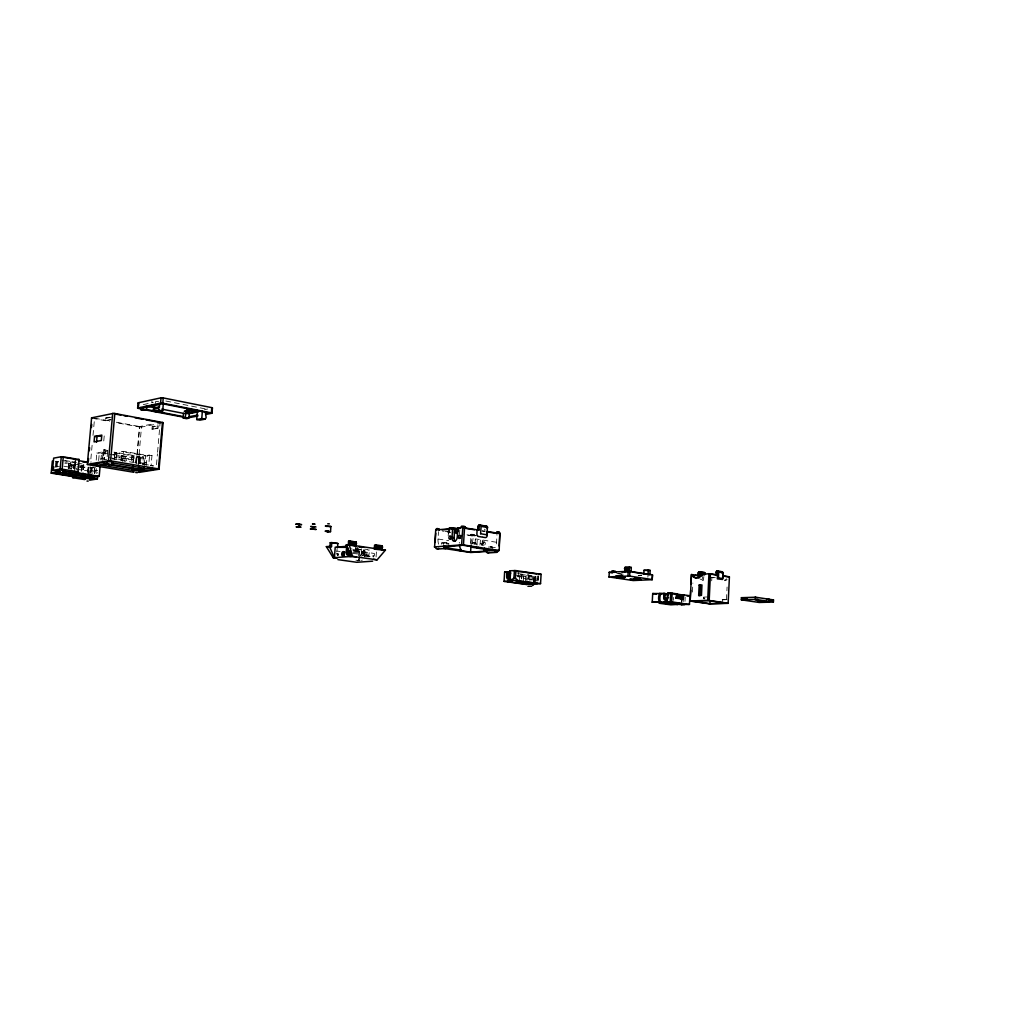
<?xml version="1.0" encoding="UTF-8"?>
<svg xmlns="http://www.w3.org/2000/svg" width="1024" height="1024" viewBox="0 0 1024 1024"><rect width="100%" height="100%" fill="white"/><g stroke="black" fill="none" stroke-linecap="round" stroke-linejoin="round"><path stroke-width="0.75" stroke-dasharray="5 3.75" d="M722.675 601.587L722.24 599.706L725.082 599.616M726.502 599.565L727.078 587.021M702.387 576.627L702.259 579.482L697.882 578.829M703.859 576.64L703.322 580.429L698.47 579.827M704.192 598.899L703.744 596.992L703.654 598.822L708.454 598.758M711.706 580.838L711.859 577.754L717.76 577.498M673.472 600.294L673.613 597.44M681.6 602.317L681.741 599.437M684.992 601.357L685.21 597.043M692.442 592.077L692.877 583.027M648.154 574.477L647.846 577.216M526.758 583.258L527.322 573.939M528.499 578.522L528.768 573.862M529.382 580.198L529.651 575.642L517.146 573.837M530.918 580.275L531.226 574.515M532.403 579.085L532.595 575.987M533.914 581.184A2.752 1.818 -81.8 0 1 533.325 579.034L533.594 574.387M533.44 582.95L533.683 579.84A4.147 2.726 -81.8 0 0 533.875 576.691L523.494 575.194A4.173 2.714 -81.8 0 1 523.302 578.368L533.606 580.045M533.709 582.938L533.99 578.253M535.181 581.158A2.752 1.818 -81.8 0 1 534.758 579.251L535.04 574.592M534.822 581.606L535.091 575.36M535.104 581.555L535.462 575.45M536.141 581.069A2.752 1.818 -81.8 0 0 536.986 578.854L537.165 575.757M537.805 580.378L538.086 575.706M537.766 581.03A2.752 1.818 -81.8 0 0 538.419 579.072L538.611 575.962M518.4 572.365L518.118 577.05A4.173 2.714 -81.8 0 1 518.426 575.45L528.794 576.947A4.147 2.726 -81.8 0 0 528.525 579.584M519.347 580.902L519.821 573.056M521.6 578.867L522.15 574.221L521.894 577.293A4.122 2.701 -81.8 0 0 521.651 578.33M523.328 581.466L523.891 572.07M525.325 582.515L525.786 574.797M481.869 545.357A4.032 2.547 -81 0 0 482.163 543.795L482.611 536.589M482.317 530.829L484.851 531.238L484.979 529.28L482.445 528.858M492.07 548.083L492.147 546.79L490.406 546.509M490.33 547.814L495.27 547.558A10.189 6.49 -80.9 0 0 496.538 542.272L496.998 534.963M459.52 534.336L459.802 529.894M470.515 543.373L471.002 535.846L471.795 534.515L474.227 534.554L474.138 535.834L472.154 535.514L472.243 534.234L474.227 534.554M471.066 544.602L471.642 535.552L462.208 534.029M472.333 543.462L473.613 534.605M475.034 544.371L475.546 535.232M477.005 545.216A4.032 2.547 -81 0 1 476.992 544.179L477.53 535.552L474.138 535.834M479.885 545.037A4.045 2.547 -81 0 0 480.179 543.488L480.448 539.149M438.579 544.154A10.278 6.336 -81 0 1 438.016 538.995L438.502 531.699M441.638 544.205L441.728 542.912L446.656 542.528L448.461 542.81L448.371 544.115M443.43 544.486L443.52 543.181L448.461 542.81M449.101 544.051L446.579 543.834L446.656 542.528M448.192 535.962L448.435 532.211L442.701 531.29M450.675 532.531L448.64 532.454L448.87 528.909M448.781 533.478L448.973 530.611M449.664 532.365L449.894 528.819M358.963 561.088L359.27 556.659M359.373 556.224L359.795 550.387L361.498 550.643L361.075 556.467M361.51 548.736L361.741 551.411L365.363 551.59L362.97 555.149M362.893 555.968L363.507 548.608M363.968 555.277A4.762 2.778 -81.6 0 0 363.866 554.099L364.07 550.067L351.59 548.25M364.595 556.211L365.005 550.374L369.357 550.042M368.026 556.826A4.8 2.816 -81.6 0 1 368 556.224L368.73 556.326A4.8 2.816 -81.6 0 1 369.101 553.869L369.472 549.824M376.077 556.941L376.499 550.989M336.691 551.962A4.813 2.765 -81.6 0 1 336.858 551.36L337.139 548.544M355.584 547.866L355.827 550.566L361.498 550.643M357.389 550.438L357.594 547.738M358.4 555.674A4.762 2.778 -81.6 0 1 358.669 554.47L359.04 550.451L359.795 550.387M152.986 466.01L150.362 465.562L151.117 465.446L151.987 455.411L149.606 455.002L148.736 465.037L142.643 464.013M151.987 429.171L152.205 426.598L157.261 425.613L158.272 425.805L158.042 428.378L151.987 429.171L158.042 428.378M152.986 429.35L153.203 426.79L158.272 425.805M157.043 428.186L157.261 425.613M156.493 464.768L157.427 453.811M157.568 452.25L159.987 424.077M124.838 461.235L125.21 456.986L126.938 456.691L126.515 460.838M132.173 455.782L131.622 462.054A5.606 2.675 -80.5 0 0 131.597 459.981L131.891 455.834L138.598 456.883L138.061 463.155M133.581 459.379L133.926 455.475L133.094 461.811A5.645 2.701 -80.5 0 1 133.491 459.648L116.378 456.742A5.683 2.688 -80.5 0 0 115.93 459.635M135.706 463.027L136.205 457.331L138.598 456.883M135.898 462.938L136.384 457.267M136.256 463.104L139.418 426.982L115.84 422.618M136.474 463.462L139.699 426.547L154.291 423.667M138.317 463.206L141.478 427.085L161.498 423.155M138.112 467.2L139.213 454.566L145.664 455.68L144.576 468.275M138.752 463.821L139.302 457.574L143.373 456.883L142.72 464.333M139.533 462.899L140.083 456.64L143.373 456.883M140.442 463.232A3.75 1.805 -80.5 0 1 140.467 462.746L141.005 456.474M143.962 464.704L144.73 455.834L145.664 455.68M146.304 465.434L147.162 455.424L149.606 455.002M100.979 460.109L101.542 452.122L103.962 452.531L103.398 458.854A3.776 1.766 -80.5 0 0 103.373 459.328M103.77 440.947L104.256 435.52M109.478 417.165L105.766 417.946L105.523 420.557L110.49 419.533M102.49 459.008L103.066 452.698L103.962 452.531M102.643 462.566L103.782 449.805L107.648 450.01M111.77 417.101L106.803 418.138L106.573 420.749L111.539 419.725M106.739 459.264L104.154 459.712L105.062 449.574M107.853 450.982L105.165 451.456L104.602 457.805A3.776 1.754 -80.5 0 1 104.192 459.712M107.174 456.627L107.597 451.878L105.165 451.456M114.445 456.806L115.072 452.838L114.509 459.162A5.645 2.65 -80.5 0 0 114.496 457.062L131.558 459.712M115.981 458.918L116.813 452.531L140.083 456.64M116.467 456.461L116.813 452.531M121.011 460.429L121.101 460.147A5.683 2.688 -80.5 0 0 121.485 455.846L121.792 451.648L123.558 451.328L147.162 455.424M122.662 461.453L123.558 451.328M81.574 471.258A5.376 2.458 -80.7 0 0 81.779 467.866L82.33 463.846L81.37 474.394M83.136 469.645L83.686 463.616M83.827 464.819L83.52 467.571A5.414 2.483 -80.7 0 0 83.098 471.002M87.514 471.936L88.115 467.098M87.693 474.842L88.243 468.787M88.32 472.179L88.896 465.843M88.486 472.64L88.883 468.198L77.645 466.33M88.358 475.699L89.075 467.84L93.504 467.085M89.331 475.674L90.15 466.662M90.867 458.944L92.288 443.264M93.005 435.43L94.426 419.75M90.458 472.742L90.931 467.302M90.97 472.448L91.379 467.93M91.968 472.128A3.597 1.664 -80.7 0 1 91.955 470.797L92.224 467.789M94.541 473.587A3.584 1.664 -80.7 0 1 94.272 471.168L94.682 466.662M94.413 473.165L94.835 468.416M96.218 460.109L96.858 452.966L101.542 452.122M95.962 473.114L96.371 468.582M98.637 460.518L99.277 453.376L107.904 454.029M55.296 467.264L55.859 461.21L56.678 461.056L56.115 467.11M56.448 466.65L57.088 459.699M56.934 467.085A3.622 1.613 -80.7 0 0 57.075 466.15L57.638 460.07M68.314 468.403A5.402 2.432 -80.7 0 0 68.39 465.69L68.954 461.645L67.981 472.243M69.798 468.186A5.44 2.458 -80.7 0 1 69.85 467.482L70.298 461.402L76.506 462.349M69.747 467.469A5.44 2.458 -80.7 0 1 70.118 465.382L70.554 461.363M71.104 469.632L71.872 461.325M73.331 468.685L73.6 465.702L77.107 465.088L64.717 463.066M75.123 460.544L74.816 464.576A5.44 2.458 -80.7 0 1 74.432 468.685M74.394 471.168L75.379 460.506M74.854 467.75L75.558 460.122M155.52 403.469L155.725 401.37L158.72 401.677L158.029 401.83M353.984 550.259L374.362 553.485A4.8 2.816 -81.6 0 1 374.387 555.917L372.531 556.045A2.995 1.754 -81.6 0 1 372.314 556.774M374.387 555.917L373.261 556.147A2.995 1.754 -81.6 0 1 373.043 556.877M138.176 463.322L138.266 463.04A5.645 2.701 -80.5 0 0 138.637 458.778L121.446 455.59M681.382 601.088L681.459 600.909A3.814 2.752 -82 0 0 681.6 600.435M357.734 561.165L359.693 557.158M360.346 555.827L362.317 551.821L365.363 551.59M472.243 534.234L470.81 534.349L470.003 535.68L471.642 535.552M363.686 554.573L366.784 555.021M143.258 404.608L153.318 402.445M204.544 409.638L207.654 409.011M141.44 427.098L139.418 426.982M90.586 462.08L91.302 461.952M139.213 454.566L121.792 451.648M151.987 455.411L144.73 455.834M95.424 467.533L88.998 468.211M472.154 535.514L474.419 535.322M364.07 550.067L363.315 550.118L365.005 550.374M446.579 543.834L447.296 543.782M338.304 553.997L336.486 553.818L338.291 553.843A3.008 1.728 -81.6 0 0 338.803 555.546M488.371 547.059L492.147 546.79M368 556.224L369.818 556.25A2.995 1.754 -81.6 0 0 369.869 556.749M368.73 556.326L369.818 556.39M472.806 535.936L465.792 535.002M638.784 575.373L641.638 575.232M638.208 575.68L641.357 575.539M711.206 577.536L715.302 577.357M531.2 575.718L529.651 575.642M704.269 597.069L708.531 596.928M722.765 599.782L727.027 599.642M355.904 560.179L358.925 560.602M366.464 554.893L367.923 555.11A2.24 1.306 -81.6 0 1 368.922 556.941M372.57 555.891L373.299 555.994M517.53 576.448L521.971 577.088M336.96 551.053L340.083 551.501M352.55 553.28L358.784 554.163M533.325 579.034L534.758 579.251M352.819 549.542L359.04 550.451M517.709 573.568L522.15 574.221M352.922 550.464L362.317 551.821M353.6 551.322L369.203 553.562M516.493 575.347L526.925 577.037A4.122 2.701 -81.8 0 1 526.886 579.661M352.87 552.23L363.802 553.805M536.986 578.854L538.419 579.072M355.43 547.776L358.554 548.224M364.787 549.133L367.91 549.594M355.93 549.158L361.843 550.016M618.202 573.453L625.882 574.63M616.819 573.53L624.32 574.682M441.728 542.912L443.52 543.181M482.022 544.934L484.006 545.254M475.008 543.872L476.992 544.179M438.016 538.995L448.678 540.659M482.624 541.76A1.626 1.024 -81 0 1 482.918 544.41A1.626 1.024 -81 0 1 481.216 543.821A1.626 1.024 -81 0 1 482.624 541.76L484.48 542.042M471.923 544.102A1.613 1.011 -81 0 1 473.05 542.426L475.162 542.746M480.179 543.488L482.163 543.795M496.538 542.272L475.379 538.893A10.304 6.464 -80.9 0 1 474.099 544.243M68.454 468.019L71.565 468.518M75.84 469.197L87.872 470.861A5.414 2.483 -80.7 0 0 88.282 467.418M470.81 534.349L471.795 534.515M444.89 531.251L451.187 532.262M80.077 466.368L89.075 467.84M70.208 465.114L76.659 466.202M68.352 465.446L81.741 467.622M97.69 470.605L95.373 470.234A3.597 1.664 -80.7 0 1 94.016 473.677M63.846 466.227L77.197 468.403M91.955 470.797L94.272 471.168M57.075 466.15L59.456 466.534M64.896 460.518L70.298 461.402M62.208 460.531L76.134 462.912M77.619 463.155L82.086 463.898M55.859 461.21L58.547 461.658M65.664 462.733L77.53 464.678M77.76 464.806L85.222 466.035M481.997 531.034L485.018 531.533M55.424 461.542L58.522 462.042M103.398 458.854L100.979 458.445A3.776 1.754 -80.5 0 0 100.954 459.392M96.858 452.966L99.277 453.376M109.53 457.664L126.605 460.557M140.467 462.746L142.822 463.155A3.75 1.818 -80.5 0 0 142.848 464.538M112.128 458.854L141.12 463.757M151.117 465.446L153.728 465.882M113.907 452.134L116.544 452.582M114.803 452.89L131.891 455.834M139.302 457.574L144.499 458.47L136.218 457.395M103.066 452.698L106.995 453.363M112.986 454.298L126.938 456.691M109.478 454.298L125.21 456.986M103.782 449.805L107.84 450.496M94.566 418.176L110.131 421.069M116.352 422.221L139.699 426.547M92.275 418.253L109.555 421.453M105.766 417.946L106.803 418.138M152.205 426.598L153.203 426.79M165.85 401.024L207.616 409.331M151.872 400.614L152.026 402.778M369.088 556.147L369.088 556.288A2.995 1.754 -81.6 0 0 369.139 556.646M337.549 553.741L337.549 553.894A3.008 1.728 -81.6 0 0 338.061 555.443M362.253 560.09A4.762 2.778 -81.6 0 1 361.536 560.614M360.077 560.717A4.762 2.778 -81.6 0 1 358.912 559.578M373.658 555.814A4.8 2.816 -81.6 0 1 373.376 557.03M362.739 555.494A2.24 1.306 -81.6 0 1 364.275 554.624A2.24 1.306 -81.6 0 1 365.03 556.672M364.838 556.915A2.24 1.306 -81.6 0 1 366.285 554.893A2.24 1.306 -81.6 0 1 367.475 556.736M366.349 556.838A2.24 1.306 -81.6 0 1 367.834 555.098M337.446 555.661A4.813 2.765 -81.6 0 1 337.229 553.933M97.306 472.422A3.584 1.664 -80.7 0 1 96.768 473.523M92.365 473.498A3.597 1.664 -80.7 0 1 92.109 472.896M143.603 464.448A3.75 1.805 -80.5 0 0 144.192 462.131L146.56 462.528A3.75 1.818 -80.5 0 1 146.138 464.422M683.443 600.397A7.834 5.645 -82.1 0 1 683.341 601.421M682.214 600.23A7.834 5.645 -82.1 0 1 682.125 601.254M727.091 579.61A8.026 5.926 -80.8 0 1 724.838 580.71M726.554 578.803A8.038 5.926 -80.8 0 1 724.39 580.275M459.328 543.104A10.163 6.362 -81 0 1 459.354 542.323M473.05 542.426A1.613 1.011 -81 0 1 473.971 543.949A1.613 1.011 -81 0 1 475.968 544.051M484.902 544.73A1.626 1.024 -81 0 0 484.608 542.08A1.626 1.024 -81 0 0 483.213 544.141A1.626 1.024 -81 0 0 484.902 544.73"/><path stroke-width="1.5" d="M723.021 572.928L722.458 571.802L717.466 571.277L717.338 578.867L722.509 579.456L723.021 572.928L722.048 572.966M773.402 602.048L773.491 599.923L755.622 597.222L741.427 597.683L741.325 599.821L759.206 602.47L773.402 602.048L755.533 599.373L741.325 599.821M755.533 599.373L755.622 597.222M699.149 572.851L699.008 575.68L698.061 575.731L698.189 572.89C701.082 569.472 699.341 578.637 700.173 574.234L700.89 573.043L700.275 571.917L698.586 572.058L698.138 573.082M698.662 595.469L699.162 585.062L701.952 584.947L701.466 595.379L698.662 595.469L699.917 595.661L700.416 585.242L699.162 585.062M700.096 575.77L691.469 574.528L690.189 600.947L707.699 600.397L708.954 573.696L717.082 574.848L716.109 574.886L717.005 571.098M728.218 603.238L709.184 600.474L710.451 573.773M709.978 603.686L692.006 601.114L708.365 600.589L726.336 603.2L709.978 603.686L710.118 600.614M689.434 604.506L671.693 601.869L672.128 593.165L667.61 593.203L667.174 602.688L679.309 604.39L688.653 604.467M672.128 593.165L677.261 593.92L677.069 598.003L675.674 598.054M676.019 596.019L680.768 596.71L680.678 598.49L681.331 596.685L676.57 595.994L676.48 597.786L681.242 598.464M682.214 594.893L683.61 594.854L683.405 598.912L682.01 598.963L682.214 594.893L675.878 593.971L677.261 593.92M689.472 604.39L689.894 595.763L683.61 594.854M690.662 590.208L690.138 601.075L709.171 603.802M690.97 583.987L691.418 574.669M693.248 575.501L693.286 574.694M652.365 579.558L628.89 576.013L608.858 576.922L633.229 580.544L652.16 579.686L652.582 574.989M652.173 579.52L652.416 574.835L629.043 571.264L609.254 572.224L609.062 577.075M671.693 601.869L652.237 602.278L652.698 593.523L665.165 593.523L664.947 597.85A2.56 1.83 -82 0 0 667.149 600.243M668.646 597.722L667.392 597.555A2.56 1.83 -82 0 1 665.421 600.166A2.56 1.83 -82 0 1 663.706 597.67L663.923 593.344M664.051 597.478L664.205 594.317L667.571 594.803M670.234 601.792L670.771 593.088M624.858 571.776L625.088 567.347L631.283 567.437L631.053 571.866L621.798 571.878M618.995 577.754C604.186 574.886 623.27 579.469 625.011 577.178M627.942 576L628.237 571.251M629.043 571.558L629.274 567.117M629.632 576.09L629.888 571.341M641.037 579.597L635.008 580.16L630.016 579.123M635.008 580.16L634.368 578.752M629.99 579.405L636.019 578.842M643.789 574.17L643.981 570.304L650.138 570.406L649.907 574.784L632.794 572.096M648.179 570.086L648.154 574.477M611.866 571.264L615.514 571.482L611.866 571.264L611.802 572.429L616.09 572.173M613.517 571.174L613.235 572.314M613.888 576.986L622.464 576.794M188.506 412.39L188.608 410.637L192.998 411.226L192.563 412.902L186.97 412.083L187.674 411.942L187.085 410.061M189.21 412.25L189.312 410.496M532.966 584.832L533.658 584.691L530.65 584.077L540.544 583.616L541.094 574.285L515.674 570.573L510.157 570.765M534.643 582.989C534.259 585.472 523.072 583.027 526.861 584.55L504.064 581.376L504.64 572.019L508.442 572.109L508.16 576.781A2.778 1.792 -81.8 0 0 509.338 579.379M510.502 573.261L510.31 576.384A2.778 1.792 -81.8 0 1 508.339 579.238A2.778 1.792 -81.8 0 1 506.688 576.576L506.982 571.891M507.354 575.27L507.546 572.16L508.442 572.109M510.157 570.854L509.952 578.675L510.31 570.752M511.45 580.544L510.733 580.25L513.869 578.317L514.445 570.522M518.669 580.915L515.443 578.394L515.917 570.611M459.456 545.357A10.163 6.362 -81 0 0 461.402 550.182L458.842 550.362L470.592 552.154L486.131 551.078L484.39 550.81L484.544 548.224M487.347 531.29L487.232 535.616A2.637 2.022 85.3 0 1 485.35 537.587L478.49 536.486A2.65 2.035 85.3 0 1 476.877 533.939L477.12 529.818L462.797 527.642L461.389 526.451L461.312 527.77L457.843 528.064L457.267 536.96A4.147 2.573 -80.9 0 1 454.387 541.286A4.147 2.573 -80.9 0 1 452.032 537.382L452.608 528.525L454.669 528.858L454.093 537.715A4.147 2.573 -80.9 0 0 455.168 541.158M496.55 533.555L496.64 532.25L499.571 532.454L496.64 532.25M484.39 550.81L499.174 550.592L499.776 533.542L487.514 531.52M499.162 546.035L499.93 533.773L499.11 532.301M450.982 527.706A1.293 1.011 84.9 0 0 449.894 528.819L448.87 528.909A1.293 1.011 84.9 0 1 449.971 527.795L457.702 528.691L458.317 530.074L456.973 533.542M438.733 548.339A2.522 1.984 85.7 0 1 435.315 546.803L434.33 546.944L461.568 544.845L462.797 527.642M498.739 550.426L463.45 544.947L464.563 527.744L463.91 526.49L462.144 526.387M470.592 552.154L470.976 546.112M479.258 525.248A1.318 1.011 85 0 0 478.157 526.387L477.926 529.997L478.989 529.907L479.219 526.298A1.318 1.011 85 0 1 480.32 525.158L486.643 526.221A1.318 1.011 85 0 1 487.578 527.693L486.515 527.782M478.528 530.202L478.003 526.822L478.835 525.286L480.32 525.158M434.598 546.854L435.725 529.971L437.133 528.563L439.194 528.896L439.104 530.189M435.123 542.477L435.738 533.274M437.133 528.563L437.043 529.856L452.608 528.525M375.91 549.03L376.192 544.922L374.579 545.05L374.298 549.158L381.862 549.901L382.502 547.11L382.144 545.818L376.192 544.922M337.562 547.571L337.856 543.488L331.789 542.592L330.227 542.72L329.92 546.816L331.482 546.688L331.789 542.592M349.722 552.384A3.034 1.754 -81.6 0 1 349.414 553.51L349.261 553.843A3.034 1.754 -81.6 0 1 348.237 554.995L348.006 555.085A3.034 1.754 -81.6 0 1 346.214 552.256L346.65 546.317L335.206 547.226L334.438 557.658L329.37 546.381L326.336 546.637L333.222 557.747L336.934 558.272M351.398 545.434L355.981 546.112L356.275 541.965L348.57 541.197L348.275 545.344L346.15 545.037L351.258 556.454L356.237 556.89M349.747 555.328A3.034 1.754 -81.6 0 1 347.955 552.499L348.275 548.058M349.875 545.216L350.182 541.056M327.501 531.738L330.522 531.661L330.906 526.464L325.325 526.054L327.168 526.515M198.554 410.778L196.07 410.291A1.562 1.357 73 0 1 197.312 412.083L196.698 419.533L201.766 418.547L202.381 411.072M211.366 412.813L211.789 407.642L163.213 397.914L162.816 403.226L212.045 413.03M205.67 414.477L211.904 413.248L212.454 408.038M145.984 409.37L183.194 416.576L183.475 413.363L189.312 413.606L198.093 411.853M197.824 415.078L188.698 416.755L188.57 418.266L186.496 418.662L183.27 418.048L183.194 416.576M183.27 418.048L185.344 417.638L185.741 412.915M189.043 416.819L189.312 413.606M153.408 409.382L154.829 405.504L159.821 404.442L158.4 408.333L153.408 409.382L154.33 411.341L157.696 411.994L162.688 410.957L163.341 403.354A1.6 1.395 70.9 0 1 163.43 402.957M161.037 397.824L138.138 402.816L137.613 408.026L160.576 403.11L161.037 397.824L163.149 397.914M159.155 469.056L158.464 468.89L162.458 422.451L113.766 413.312L91.571 417.856M159.194 467.686L163.123 422.822M131.994 470.298L137.51 469.414L107.379 464.397L101.926 465.318L131.994 470.298L132.211 467.725M133.056 465.459L132.544 468.109M138.547 405.85L138.778 403.264L138.074 403.059M141.146 409.92L141.286 408.384L143.322 407.949L143.194 409.498L141.146 409.92L146.547 410.138L146.854 406.541M110.144 464.371L138.982 469.171L139.264 466.035M143.424 470.938L155.379 469.043L150.131 468.16L138.214 470.067L143.424 470.938L143.693 467.827M97.651 475.981L97.382 478.963L89.984 477.786L99.213 476.314L100.16 465.741M91.597 417.843L87.322 464.384L108.467 460.736L112.704 413.338M108.762 466.368L108.992 463.757M158.464 468.89L110.605 460.838L114.842 413.44M76.659 474.202L76.186 476.723M99.213 476.314L74.432 472.333L78.016 471.731L79.142 459.482L62.912 456.794L61.299 456.73L60.096 469.069L52.518 470.374L53.658 458.138L61.274 456.742M83.072 473.139L82.586 475.674M84.134 477.978L89.203 477.171L59.725 472.474L54.733 473.318L84.134 477.978L84.352 475.52M88.333 461.619L88.614 458.522M89.318 450.778L89.6 447.68M91.43 427.546L91.712 424.448M62.438 472.461L90.56 476.954L90.829 473.946M94.566 436.506L94.08 441.894L101.325 440.512L101.811 435.085L94.566 436.506L101.363 436.083M96.512 442.33L97.011 436.941M106.701 463.245L102.643 462.566L91.059 464.55L96.448 465.446L96.678 462.848M84.749 479.578L72.512 477.645L76.006 477.069L51.2 473.139L52.326 461.03M78.016 471.731L62.157 469.171L63.296 456.845M63.066 474.56L63.296 472.064M69.542 473.51L69.773 471.002M330.906 526.464L329.306 526.669M330.522 531.661L327.846 531.29M659.763 593.267L659.558 593.651A7.962 5.683 -82 0 0 659.162 601.549L660.762 602.15L660.032 602.291M661.005 593.446L660.8 593.843A7.949 5.683 -82 0 0 660.403 601.728L660.57 602.099M659.046 603.226L670.874 604.826L681.267 604.16A7.834 5.645 -82.1 0 0 681.638 603.238M682.483 604.339L680.87 604.493L684.838 604.237L669.35 602.035L663.808 602.214L667.174 602.688M708.954 573.696L701.222 574.554A8.09 5.875 -80.8 0 1 691.802 574.989L691.597 574.515M702.464 574.746L701.491 574.054M435.942 530.214L436.518 528.614M717.978 571.059L716.608 571.123L715.878 572.326L716.506 573.466M196.698 419.533L199.936 420.16L205.018 419.174L206.182 417.651L205.491 413.44L208.896 412.902L162.47 403.738L159.821 404.442M373.466 559.322L377.126 559.846L385.446 550.093L349.274 544.781L346.15 545.037M532.634 584.858L534.733 583.13M299.917 527.13L298.854 527.181M329.216 526.4L327.13 526.272M531.75 586.202L527.898 586.278M329.357 523.84L327.744 523.776M159.142 469.21L139.034 472.384M154.483 405.44L143.322 407.949M154.624 407.834L159.616 406.784M154.33 411.341L159.309 410.304L162.688 410.957M160.576 403.11L162.816 403.226M315.981 526.976L310.643 526.451L312.192 526.848M372.646 561.178L356.787 562.291L337.894 559.629M197.888 416L187.904 417.882M76.749 459.904L79.142 459.482M51.2 473.139L60.198 471.603M96.448 465.446L108.045 463.475M62.323 472.026L66.125 471.386L95.693 476.134L90.56 476.954M111.59 463.693L114.342 463.219L144.576 468.275L138.982 469.171M755.981 599.642L754.739 599.526L756.006 599.59M768.23 599.411L769.523 599.475M769.485 599.514L768.23 599.45M108.467 460.736L110.605 460.838M60.096 469.069L62.157 469.171M97.382 478.963L89.651 480.179M137.459 472.64L135.744 472.576M652.083 602.163L659.328 601.933M509.837 578.509L511.744 580.083L540.544 583.616M447.386 546.79L443.52 546.189A2.534 1.984 85.7 0 0 447.386 546.79L462.797 545.229L474.854 547.098L472.218 547.29A10.304 6.464 -80.9 0 0 472.64 546.765M465.587 527.923L464.934 526.669L461.389 526.451M478.157 526.387L479.219 526.298M442.214 529.92L448.448 529.395M457.702 528.691L451.546 528.051M486.643 526.221L478.835 525.286M337.856 543.488L330.227 542.72M356.275 541.965L348.57 541.197M335.834 557.568L335.027 557.722L336.474 558.195M652.698 593.523L656.512 594.214M337.229 547.29L345.344 547.354M380.531 545.933L382.144 545.818M382.298 550.323L385.446 550.093M689.984 595.776L686.989 595.994M88.243 481.05L87.014 481.101M437.568 549.056L445.773 548.454M333.222 557.747L352.499 556.365L377.126 559.846M486.707 551.475L470.72 552.499L443.494 548.39M488.141 552.922L496.576 552.358M478.989 529.907L477.12 529.818M349.824 556.557L351.13 556.518M461.568 544.845L463.45 544.947M517.171 571.635L522.56 571.866M631.283 567.437L625.088 567.347M624.384 568.576L628.57 568.346M538.701 574.413L541.094 574.285M624.947 569.997L629.133 569.779M650.138 570.406L643.981 570.304M504.064 581.376L511.053 581.03M512.41 581.248L506.97 581.504L525.222 584.051L530.675 583.808L516.109 581.811M518.067 580.966L537.626 583.488L532.134 583.731L517.837 581.734M615.795 575.936L622.822 576.115M698.944 571.981L704.666 572.621L705.28 573.747L700.89 573.043M716.25 572.032L717.222 571.981M722.458 571.802L716.608 571.123M703.987 573.824L704.947 573.773L704.384 572.659M729.216 576.986L723.507 576.154M755.904 597.504L754.88 597.376L755.584 597.504M513.869 578.317L515.443 578.394M660.429 593.702L665.165 593.523M669.786 593.357L667.61 593.203M659.379 602.355L677.837 604.442L660.211 602.906M770.342 600.026L773.491 599.923M707.699 600.397L709.12 600.461M684.608 604.634L681.062 604.544M313.907 526.797L314.598 526.707L312.768 526.707M757.581 597.709L757.837 597.85M299.213 524.582C302.106 524.403 295.27 523.981 298.522 524.531M298.163 526.835L297.28 526.886L298.496 527.155M327.334 531.264L326.438 531.366L327.45 531.558M766.528 601.203L766.618 601.203M766.707 599.066L766.515 599.181M299.341 524.774L298.598 524.723M298.035 526.656L299.149 526.733M298.675 527.181C306.918 527.475 289.92 526.016 298.778 527.36M327.245 531.085L328.333 531.162M327.667 531.277C320.691 530.637 330.662 532.314 328.179 531.328M709.299 603.814L728.141 603.354L729.421 576.832L722.88 575.782M299.021 526.899L299.917 527.104M346.214 552.256L347.955 552.499M663.706 597.67L664.947 597.85M506.688 576.576L508.16 576.781M329.37 546.381L331.482 546.688M507.546 572.16L510.182 572.544M504.64 572.019L510.886 572.928M326.336 546.637L329.459 547.085M347.354 550.413L350.477 550.861M675.93 597.798L683.405 598.912M676.941 598.234L682.01 598.963M359.168 546.611L363.61 547.264L359.078 546.944M523.61 572.083L536.87 573.965M672.87 593.856L684.173 595.456M668.8 594.534L665.869 594.112L667.891 594.035L667.674 596.902A3.84 2.752 -82 0 0 667.443 599.347M350.528 542.387L356.634 543.283M376.55 546.24L382.502 547.11M349.978 543.782L356.083 544.678M376 547.61L381.952 548.493M741.427 597.683L747.379 598.579M619.891 576.704L624.998 577.472M636.006 579.136L641.011 579.891M612.314 572.851L609.126 572.352M446.349 547.878L461.402 550.182M472.218 547.29L491.648 550.298A10.202 6.477 -80.9 0 0 492.48 549.21M452.032 537.382L454.093 537.715M52.518 470.374L58.662 471.36M700.173 574.234L704.563 574.938M695.398 575.309L698.061 575.731M454.362 531.072L457.51 531.584M700.275 571.917L704.666 572.621M454.336 532.762L457.485 533.274M710.989 574.144L716.429 575.014M457.843 528.064L459.904 528.41M453.594 529.306L458.317 530.074M463.91 526.49L464.934 526.669M133.901 472.282L87.347 464.55M465.408 528.307L474.458 529.792M486.528 531.776L497.088 533.504L498.778 533.376L498.125 532.134M64.691 457.498L75.571 459.302M78.643 460.634L87.923 462.17M82.573 461.786L85.555 462.272M133.568 471.654L132.928 470.899A10.278 1.395 5.3 0 1 134.349 470.669L139.059 470.784L139.699 471.552A10.355 1.408 5.3 0 1 138.688 471.731M114.586 413.914L120.87 415.104M124.006 415.693L127.155 416.294M135.002 417.779L142.848 419.251M145.997 419.853L160.128 422.515M92.275 418.253L91.571 418.061M107.085 462.72L106.342 461.901A10.637 1.472 5.4 0 1 107.776 461.658L112.627 461.773L113.344 462.592A10.714 1.485 5.5 0 1 111.91 462.835M201.766 418.547L205.018 419.174M142.976 409.344L137.587 408.23M143.194 409.498L184.845 417.434M185.344 417.638L188.57 418.266M162.458 422.451L163.136 422.643M151.782 404.915L155.264 405.594M187.674 411.942L184.294 411.29L189.683 410.189L197.978 411.827M146.278 406.118L155.571 407.923M161.766 409.139L183.475 413.363M186.394 410.202L188.608 410.637M211.789 407.642L212.467 407.859M85.542 479.194L85.12 478.541A9.92 1.267 5.3 0 1 86.426 478.323L91.674 479.155A9.997 1.28 5.4 0 1 90.752 479.322M58.803 470.848L58.304 470.157A10.253 1.331 5.5 0 1 59.61 469.926L65.062 470.797A10.33 1.344 5.6 0 1 64.141 470.989M485.824 551.014L485.952 550.694A2.509 1.92 86 0 0 489.101 552.397M618.342 576.32L619.008 577.459M158.4 408.333L159.309 410.304M692.838 574.72L693.517 575.949A8.09 5.875 -80.8 0 0 696.819 578.074M451.392 527.667L452.019 529.05M349.274 544.781L352.499 556.365M344.525 556.262A2.266 1.306 -81.6 0 1 343.194 554.432A2.266 1.306 -81.6 0 1 344.512 551.834M53.747 468.07A3.622 1.613 -80.7 0 1 53.747 466.726M701.914 575.565A8.09 5.875 -80.8 0 1 701.299 576.282M699.904 577.395A8.09 5.875 -80.8 0 1 698.368 578.01M497.843 551.424A2.522 1.92 86 0 1 494.4 550.106M478.336 547.315A4.045 2.547 -81 0 1 476.07 547.251M460.531 538.189A1.664 1.037 -80.9 0 1 461.261 535.552M451.059 538.765A1.651 1.024 -81 0 1 451.098 537.331M485.594 526.31A1.318 1.011 85 0 1 486.272 526.81M457.293 528.73A1.293 1.011 85 0 1 457.664 528.896M295.949 524.173L301.632 524.634L296 524.134M718.426 577.882L722.803 578.611L723.098 572.813L718.72 572.058L718.426 577.882M480.614 533.734L486.95 534.81L487.411 527.45L481.088 526.4L480.614 533.734M310.451 529.011L316.083 529.434L310.451 529.011M312.538 523.93L314.79 524.147L312.538 523.93M756.992 599.872L758.259 599.936L756.992 599.872M768.179 601.536L769.434 601.6L768.218 601.536M636.045 578.419L634.368 578.496L640.397 579.085L636.045 578.419M759.322 600.883L757.389 600.934L763.789 601.549L759.322 600.883M343.974 555.123A2.266 1.306 -81.6 0 0 343.36 551.59A2.266 1.306 -81.6 0 0 341.747 554.79A2.266 1.306 -81.6 0 0 343.974 555.123M450.611 538.65A1.651 1.024 -81 0 0 450.33 535.949A1.651 1.024 -81 0 0 448.922 538.061A1.651 1.024 -81 0 0 450.611 538.65M460.032 537.907A1.664 1.037 -80.9 0 0 459.738 535.181A1.664 1.037 -80.9 0 0 458.317 537.306A1.664 1.037 -80.9 0 0 460.032 537.907"/></g></svg>
